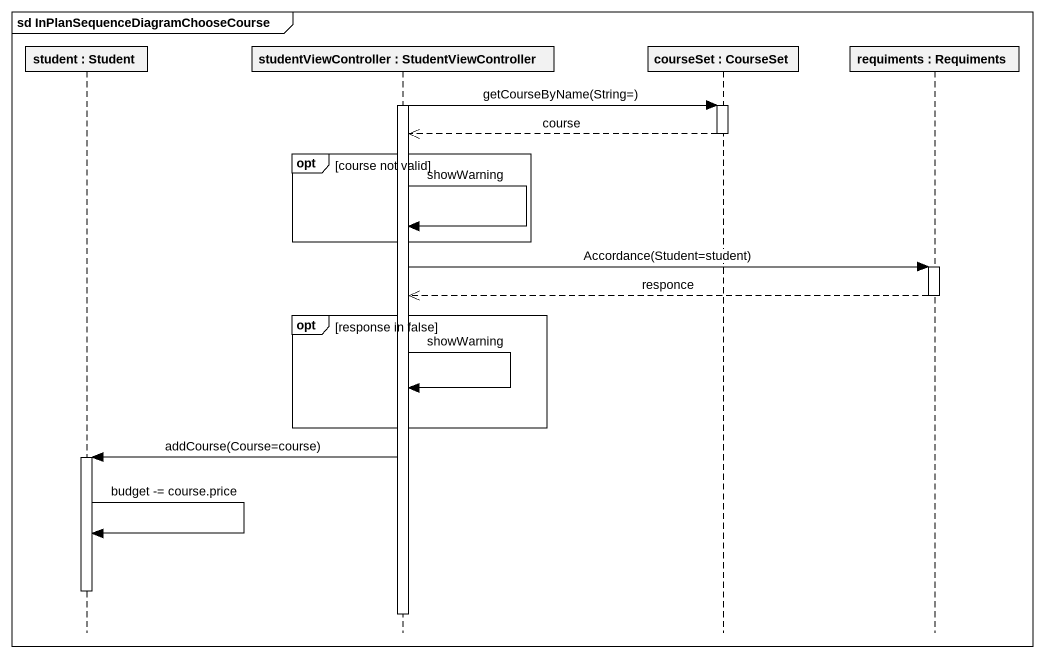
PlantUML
@startuml
mainframe sd InPlanSequenceDiagramChooseCourse
hide footbox
participant "student : Student" as student
participant "studentViewController : StudentViewController" as studentViewController
participant "courseSet : CourseSet" as courseSet
participant "requiments : Requiments" as requiments

activate studentViewController
studentViewController -> courseSet : getCourseByName(String=)
activate courseSet
courseSet -->> studentViewController : course
deactivate courseSet
opt course not valid
  studentViewController -> studentViewController : showWarning
end
studentViewController -> requiments : Accordance(Student=student)
activate requiments
requiments -->> studentViewController : responce
deactivate requiments
opt response in false
  studentViewController -> studentViewController : showWarning
end
studentViewController -> student : addCourse(Course=course)
activate student
student -> student : budget -= course.price
deactivate student
deactivate studentViewController
@enduml
